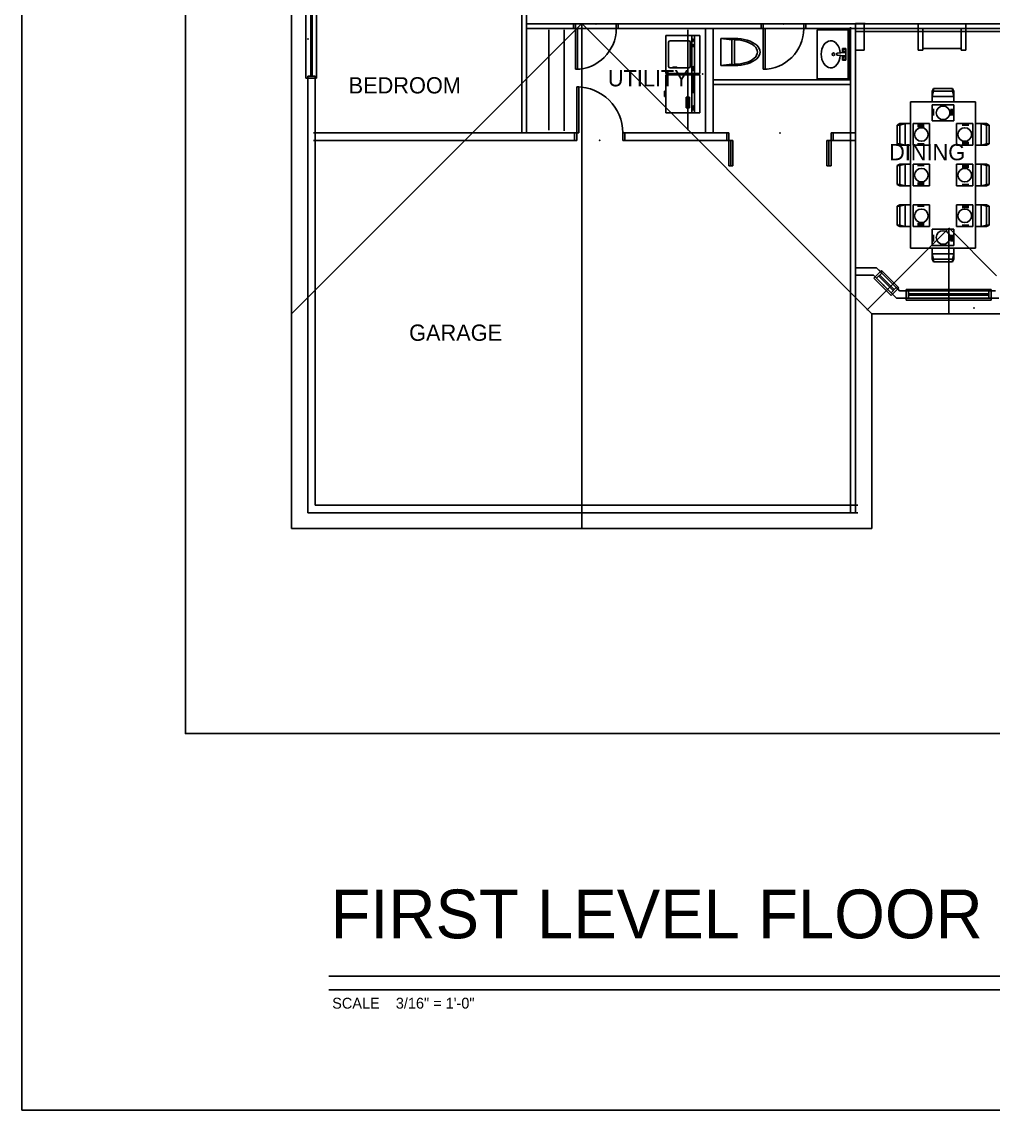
# Model space of a CAD drawing. Extents: x -92740 to -63661, y -15771 to -4391.
# Drawn here: x -84835 to -84118, y -7279 to -6476 of the extents above; entities that cross this region are included whole.
import ezdxf
from ezdxf.enums import TextEntityAlignment as Align

# ---------------------------------------------------------------- set-up
doc = ezdxf.new("R2010")
doc.units = 0
doc.header["$MEASUREMENT"] = 0
doc.linetypes.add('Dashed', pattern=[1, 0.3, -0.4, 0.3])
for name, color, linetype in [('1NOTES', 2, 'Continuous'), ('B1NOTES', 2, 'Continuous'), ('EXDOORS', 3, 'Continuous'), ('EXFPBM', 3, 'Continuous'), ('EXPF', 5, 'Continuous'), ('EXWALLS', 1, 'Continuous'), ('EXWINDOW', 5, 'Continuous'), ('NEWALLS1', 1, 'Continuous'), ('ROOF', 1, 'Continuous'), ('ROOMNAME', 1, 'Continuous')]:
    doc.layers.add(name, color=color, linetype=linetype)
doc.styles.add('DCADTXTSTYLE1', font='AVG_TP')

msp = doc.modelspace()

# ---------------------------------------------------------------- linework, layer by layer
at = {"layer": '1NOTES', "color": 1, "linetype": 'Continuous', "ltscale": 12}
for p, q in [((-84608.2, -7180.01), (-83642.89, -7180.01)), ((-84608.2, -7189.93), (-83642.89, -7189.93))]:
    msp.add_line(p, q, dxfattribs=at)
at = {"layer": 'EXDOORS', "color": 8, "linetype": 'Continuous', "ltscale": 12}
for p, q in [((-84427.57, -6477.05), (-84426.07, -6477.05)), ((-84427.57, -6480.55), (-84426.07, -6480.55)), ((-84426.07, -6480.55), (-84426.07, -6477.05)), ((-84426.07, -6480.55), (-84426.07, -6510.56)), ((-84424.57, -6480.55), (-84426.07, -6480.55)), ((-84424.57, -6510.56), (-84424.57, -6480.55)), ((-84394.57, -6477.05), (-84396.07, -6477.05)), ((-84396.07, -6480.55), (-84396.07, -6477.05)), ((-84394.57, -6480.55), (-84396.07, -6480.55)), ((-84289.13, -6477.05), (-84289.13, -6480.55)), ((-84289.13, -6477.05), (-84287.63, -6477.05)), ((-84289.13, -6480.55), (-84287.63, -6480.55)), ((-84287.63, -6480.55), (-84287.63, -6477.05)), ((-84287.63, -6480.55), (-84287.63, -6510.56)), ((-84286.13, -6480.55), (-84287.63, -6480.55)), ((-84286.13, -6510.56), (-84286.13, -6480.55)), ((-84256.13, -6477.05), (-84257.63, -6477.05)), ((-84257.63, -6480.55), (-84257.63, -6477.05)), ((-84256.13, -6480.55), (-84257.63, -6480.55)), ((-84256.13, -6477.05), (-84256.13, -6480.55)), ((-84426.07, -6510.56), (-84424.57, -6510.56)), ((-84287.63, -6510.56), (-84286.13, -6510.56)), ((-84425.27, -6557.53), (-84425.27, -6523.51)), ((-84425.27, -6523.51), (-84423.77, -6523.51)), ((-84423.77, -6523.51), (-84423.77, -6557.53)), ((-84426.77, -6557.53), (-84426.77, -6563.03)), ((-84426.77, -6557.53), (-84425.27, -6557.53)), ((-84426.77, -6563.03), (-84425.27, -6563.03)), ((-84425.27, -6557.53), (-84425.27, -6563.03)), ((-84423.77, -6557.53), (-84425.27, -6557.53)), ((-84389.75, -6557.53), (-84391.25, -6557.53)), ((-84391.25, -6557.53), (-84391.25, -6563.03)), ((-84389.75, -6563.03), (-84391.25, -6563.03)), ((-84389.75, -6557.53), (-84389.75, -6563.03)), ((-84314.5, -6557.53), (-84313, -6557.53)), ((-84314.5, -6563.03), (-84313, -6563.03)), ((-84313, -6563.03), (-84313, -6557.53)), ((-84313, -6581.9), (-84313, -6563.03)), ((-84313, -6563.03), (-84311.5, -6563.03)), ((-84311.5, -6581.9), (-84311.5, -6563.03)), ((-84311.5, -6563.03), (-84310, -6563.03)), ((-84311.5, -6563.03), (-84311.5, -6581.9)), ((-84310, -6563.03), (-84310, -6581.9)), ((-84240.5, -6581.9), (-84240.5, -6563.03)), ((-84240.5, -6563.03), (-84239, -6563.03)), ((-84239, -6581.9), (-84239, -6563.03)), ((-84239, -6563.03), (-84237.5, -6563.03)), ((-84239, -6563.03), (-84239, -6581.9)), ((-84236, -6557.53), (-84237.5, -6557.53)), ((-84237.5, -6563.03), (-84237.5, -6557.53)), ((-84236, -6563.03), (-84237.5, -6563.03)), ((-84237.5, -6563.03), (-84237.5, -6581.9)), ((-84311.5, -6581.9), (-84313, -6581.9)), ((-84310, -6581.9), (-84311.5, -6581.9)), ((-84239, -6581.9), (-84240.5, -6581.9)), ((-84237.5, -6581.9), (-84239, -6581.9))]:
    msp.add_line(p, q, dxfattribs=at)
for centre, radius, start, end in [((-84426.07, -6480.55), 30, 270, 360), ((-84287.63, -6480.55), 30, 270, 360), ((-84425.27, -6557.53), 34.02, 0, 90)]:
    msp.add_arc(centre, radius, start, end, dxfattribs=at)
for p in [(-84411.07, -6477.05), (-84272.63, -6477.05), (-84408.26, -6563.03), (-84275.25, -6557.53)]:
    msp.add_point(p, dxfattribs=at)
at = {"layer": 'EXFPBM', "color": 3, "linetype": 'Continuous', "ltscale": 12}
for p, q in [((-84465.83, -6388.11), (-84465.83, -6557.85)), ((-84462.33, -6388.11), (-84462.33, -6557.85)), ((-84461.94, -6477.05), (-83785.36, -6477.05)), ((-84461.94, -6480.55), (-83785.36, -6480.55)), ((-84427.57, -6477.05), (-84426.07, -6477.05)), ((-84427.57, -6480.55), (-84426.07, -6480.55)), ((-84426.07, -6480.55), (-84426.07, -6477.05)), ((-84426.07, -6480.55), (-84426.07, -6510.56)), ((-84424.57, -6480.55), (-84426.07, -6480.55)), ((-84424.57, -6510.56), (-84424.57, -6480.55)), ((-84394.57, -6477.05), (-84396.07, -6477.05)), ((-84396.07, -6480.55), (-84396.07, -6477.05)), ((-84394.57, -6480.55), (-84396.07, -6480.55)), ((-84330.11, -6480.1), (-84330.11, -6555.94)), ((-84324.61, -6480.1), (-84324.61, -6555.94)), ((-84289.13, -6477.05), (-84287.63, -6477.05)), ((-84289.13, -6480.55), (-84287.63, -6480.55)), ((-84287.63, -6480.55), (-84287.63, -6477.05)), ((-84287.63, -6480.55), (-84287.63, -6510.56)), ((-84286.13, -6480.55), (-84287.63, -6480.55)), ((-84286.13, -6510.56), (-84286.13, -6480.55)), ((-84256.13, -6477.05), (-84257.63, -6477.05)), ((-84257.63, -6480.55), (-84257.63, -6477.05)), ((-84256.13, -6480.55), (-84257.63, -6480.55)), ((-84223.04, -6479.39), (-84223.04, -6837.95)), ((-84219.64, -6482.68), (-83783.24, -6482.68)), ((-84219.54, -6479.39), (-84219.54, -6837.95)), ((-84426.07, -6510.56), (-84424.57, -6510.56)), ((-84287.63, -6510.56), (-84286.13, -6510.56)), ((-84623.74, -6517.15), (-84623.74, -6837.88)), ((-84618.24, -6517.15), (-84623.74, -6517.15)), ((-84618.24, -6517.15), (-84618.24, -6832.38)), ((-84425.27, -6557.53), (-84425.27, -6523.51)), ((-84425.27, -6523.51), (-84423.77, -6523.51)), ((-84423.77, -6523.51), (-84423.77, -6557.53)), ((-84322.67, -6518.37), (-84223.09, -6518.37)), ((-84322.67, -6521.87), (-84223.09, -6521.87)), ((-84619.63, -6557.53), (-84426.77, -6557.53)), ((-84619.63, -6563.03), (-84426.77, -6563.03)), ((-84426.77, -6557.53), (-84426.77, -6563.03)), ((-84426.77, -6557.53), (-84425.27, -6557.53)), ((-84426.77, -6563.03), (-84425.27, -6563.03)), ((-84425.27, -6557.53), (-84425.27, -6563.03)), ((-84423.77, -6557.53), (-84425.27, -6557.53)), ((-84389.75, -6557.53), (-84391.25, -6557.53)), ((-84391.25, -6557.53), (-84391.25, -6563.03)), ((-84389.75, -6563.03), (-84391.25, -6563.03)), ((-84389.75, -6557.53), (-84314.5, -6557.53)), ((-84389.75, -6557.53), (-84389.75, -6563.03)), ((-84389.75, -6563.03), (-84314.5, -6563.03)), ((-84314.5, -6557.53), (-84314.5, -6563.03)), ((-84236, -6557.53), (-84218.84, -6557.53)), ((-84236, -6557.53), (-84236, -6563.03)), ((-84236, -6563.03), (-84218.84, -6563.03)), ((-84219.97, -6657.03), (-84203.87, -6657.03)), ((-84203.87, -6657.03), (-84186.86, -6674.04)), ((-84219.97, -6662.53), (-84206.15, -6662.53)), ((-84206.15, -6662.53), (-84189.14, -6679.54)), ((-84186.86, -6674.04), (-84115.94, -6674.04)), ((-84189.14, -6679.54), (-84113.66, -6679.54)), ((-84618.24, -6832.38), (-84217.6, -6832.38)), ((-84623.74, -6837.88), (-84217.6, -6837.88))]:
    msp.add_line(p, q, dxfattribs=at)
at = {"layer": 'EXFPBM', "color": 1, "linetype": 'Continuous', "ltscale": 9.91438}
msp.add_lwpolyline([(-84714.17, -5960.98), (-84714.17, -7000.88), (-83563.33, -7000.88), (-83563.33, -5960.98)], close=True, dxfattribs=at)
at = {"layer": 'EXFPBM', "color": 3, "linetype": 'Continuous', "ltscale": 12}
for centre, radius, start, end in [((-84426.07, -6480.55), 30, 270, 360), ((-84287.63, -6480.55), 30, 270, 360), ((-84425.27, -6557.53), 34.02, 0, 90)]:
    msp.add_arc(centre, radius, start, end, dxfattribs=at)
for p in [(-84411.07, -6477.05), (-84272.63, -6477.05), (-84408.26, -6563.03)]:
    msp.add_point(p, dxfattribs=at)
at = {"layer": 'EXPF', "color": 5, "linetype": 'Continuous', "ltscale": 12}
for p, q in [((-84223.74, -6481.51), (-84247.74, -6481.51)), ((-84247.74, -6481.51), (-84247.74, -6517.51)), ((-84224.74, -6517.51), (-84224.74, -6481.51)), ((-84224.74, -6481.51), (-84223.74, -6481.51)), ((-84223.74, -6517.51), (-84223.74, -6481.51)), ((-84223.74, -6481.51), (-84223.74, -6517.51)), ((-84334.37, -6485.61), (-84359.37, -6485.61)), ((-84359.37, -6485.61), (-84359.37, -6513.61)), ((-84357.37, -6490.61), (-84357.37, -6508.61)), ((-84342.37, -6489.61), (-84356.37, -6489.61)), ((-84341.37, -6508.61), (-84341.37, -6490.61)), ((-84340.37, -6513.61), (-84340.37, -6485.61)), ((-84339.62, -6488.61), (-84339.87, -6488.61)), ((-84339.87, -6489.61), (-84339.62, -6489.61)), ((-84338.37, -6485.61), (-84338.37, -6513.61)), ((-84334.37, -6513.61), (-84334.37, -6485.61)), ((-84339.62, -6492.61), (-84339.87, -6492.61)), ((-84339.87, -6493.61), (-84339.62, -6493.61)), ((-84226.99, -6498.26), (-84233.24, -6498.76)), ((-84233.24, -6498.76), (-84233.24, -6500.26)), ((-84226.49, -6495.26), (-84228.99, -6495.26)), ((-84228.99, -6495.26), (-84228.99, -6498.26)), ((-84226.99, -6498.26), (-84226.49, -6497.76)), ((-84226.49, -6503.76), (-84226.49, -6495.26)), ((-84226.99, -6500.76), (-84233.24, -6500.26)), ((-84228.99, -6500.76), (-84228.99, -6503.76)), ((-84228.99, -6503.76), (-84226.49, -6503.76)), ((-84226.99, -6500.76), (-84226.49, -6501.26)), ((-84359.37, -6513.61), (-84334.37, -6513.61)), ((-84334.37, -6514.61), (-84359.37, -6514.61)), ((-84359.37, -6514.61), (-84359.37, -6542.61)), ((-84356.37, -6509.61), (-84342.37, -6509.61)), ((-84354.87, -6509.61), (-84354.37, -6509.11)), ((-84354.37, -6509.11), (-84351.37, -6509.11)), ((-84351.37, -6509.11), (-84350.87, -6509.61)), ((-84340.37, -6542.61), (-84340.37, -6514.61)), ((-84339.62, -6509.11), (-84339.87, -6509.11)), ((-84339.87, -6511.11), (-84339.62, -6511.11)), ((-84338.37, -6514.61), (-84338.37, -6542.61)), ((-84334.37, -6542.61), (-84334.37, -6514.61)), ((-84338.87, -6515.61), (-84339.87, -6515.61)), ((-84339.87, -6515.61), (-84339.87, -6527.61)), ((-84339.62, -6516.61), (-84339.62, -6517.61)), ((-84339.62, -6518.11), (-84339.62, -6519.11)), ((-84339.62, -6519.61), (-84339.62, -6520.61)), ((-84339.62, -6522.61), (-84339.62, -6523.61)), ((-84339.12, -6516.61), (-84339.49, -6516.61)), ((-84339.49, -6516.61), (-84339.49, -6517.61)), ((-84339.49, -6517.61), (-84339.12, -6517.61)), ((-84339.12, -6518.11), (-84339.49, -6518.11)), ((-84339.49, -6518.11), (-84339.49, -6519.11)), ((-84339.49, -6519.11), (-84339.12, -6519.11)), ((-84339.12, -6519.61), (-84339.49, -6519.61)), ((-84339.49, -6519.61), (-84339.49, -6520.61)), ((-84339.49, -6520.61), (-84339.12, -6520.61)), ((-84339.12, -6522.61), (-84339.49, -6522.61)), ((-84339.49, -6522.61), (-84339.49, -6523.61)), ((-84339.12, -6517.61), (-84339.12, -6516.61)), ((-84339.12, -6519.11), (-84339.12, -6518.11)), ((-84339.12, -6520.61), (-84339.12, -6519.61)), ((-84339.12, -6523.61), (-84339.12, -6522.61)), ((-84338.87, -6527.61), (-84338.87, -6515.61)), ((-84247.74, -6517.51), (-84223.74, -6517.51)), ((-84223.74, -6517.51), (-84224.74, -6517.51)), ((-84360.37, -6526.61), (-84359.37, -6526.61)), ((-84360.37, -6530.61), (-84360.37, -6526.61)), ((-84359.37, -6530.61), (-84360.37, -6530.61)), ((-84359.37, -6526.61), (-84359.37, -6530.61)), ((-84341.87, -6531.11), (-84344.37, -6531.11)), ((-84344.37, -6531.11), (-84344.37, -6539.11)), ((-84341.87, -6539.11), (-84341.87, -6531.11)), ((-84339.87, -6527.61), (-84338.87, -6527.61)), ((-84339.62, -6524.11), (-84339.62, -6525.11)), ((-84339.62, -6525.61), (-84339.62, -6526.61)), ((-84339.49, -6523.61), (-84339.12, -6523.61)), ((-84339.12, -6524.11), (-84339.49, -6524.11)), ((-84339.49, -6524.11), (-84339.49, -6525.11)), ((-84339.49, -6525.11), (-84339.12, -6525.11)), ((-84339.12, -6525.61), (-84339.49, -6525.61)), ((-84339.49, -6525.61), (-84339.49, -6526.61)), ((-84339.49, -6526.61), (-84339.12, -6526.61)), ((-84339.12, -6525.11), (-84339.12, -6524.11)), ((-84339.12, -6526.61), (-84339.12, -6525.61)), ((-84344.37, -6539.11), (-84341.87, -6539.11)), ((-84339.62, -6538.11), (-84339.87, -6538.11)), ((-84359.37, -6542.61), (-84334.37, -6542.61)), ((-84339.87, -6540.11), (-84339.62, -6540.11))]:
    msp.add_line(p, q, dxfattribs=at)
at = {"layer": 'EXPF', "color": 5, "linetype": 'Continuous', "ltscale": 0.03125}
for p, q in [((-84318.84, -6507.86), (-84318.84, -6487.86)), ((-84318.84, -6487.86), (-84308.84, -6487.86)), ((-84318.84, -6487.86), (-84310.84, -6488.86)), ((-84311.84, -6487.86), (-84318.84, -6487.86)), ((-84308.84, -6487.86), (-84310.84, -6488.86)), ((-84310.84, -6488.86), (-84310.84, -6506.86)), ((-84308.84, -6507.86), (-84308.84, -6487.86)), ((-84310.84, -6506.86), (-84318.84, -6507.86)), ((-84310.84, -6506.86), (-84308.84, -6507.86)), ((-84308.84, -6507.86), (-84318.84, -6507.86))]:
    msp.add_line(p, q, dxfattribs=at)
at = {"layer": 'EXPF', "color": 5, "linetype": 'Continuous', "ltscale": 4}
msp.add_circle((-84235.74, -6499.51), 1, dxfattribs=at)
at = {"layer": 'EXPF', "color": 5, "linetype": 'Continuous', "ltscale": 12}
for centre in [(-84227.74, -6496.76), (-84227.74, -6502.26)]:
    msp.add_circle(centre, 1, dxfattribs=at)
for centre, start, end in [((-84356.37, -6490.61), 90, 180), ((-84342.37, -6490.61), 0, 90), ((-84356.37, -6508.61), 180, 270), ((-84342.37, -6508.61), 270, 360)]:
    msp.add_arc(centre, 1, start, end, dxfattribs=at)
for centre, major_axis in [((-84339.87, -6489.11), (0, -0.5)), ((-84339.87, -6493.11), (0, -0.5)), ((-84339.87, -6510.11), (0, -1)), ((-84339.87, -6539.11), (0, -1))]:
    msp.add_ellipse(centre, major_axis=major_axis, ratio=0.5, dxfattribs=at)
for centre, major_axis, ratio, start_param, end_param in [((-84339.37, -6489.11), (0, -0.75), 0.666667, 5.439031, 10.268933), ((-84339.62, -6489.11), (0, -0.5), 0.5, 0, 3.141593), ((-84339.37, -6493.11), (0, -0.75), 0.666667, 5.439031, 10.268933), ((-84339.62, -6493.11), (0, -0.5), 0.5, 0, 3.141593), ((-84339.37, -6510.11), (0, -1.5), 0.5, 5.497787, 10.210176), ((-84339.62, -6510.11), (0, -1), 0.5, 0, 3.141593), ((-84339.37, -6539.11), (0, -1.5), 0.5, 5.497787, 10.210176), ((-84339.62, -6539.11), (0, -1), 0.5, 0, 3.141593)]:
    msp.add_ellipse(centre, major_axis=major_axis, ratio=ratio, start_param=start_param, end_param=end_param, dxfattribs=at)
at = {"layer": 'EXPF', "color": 5, "linetype": 'Continuous', "ltscale": 0.03125}
for major_axis, ratio in [((-19, 0), 0.526316), ((-17, 0), 0.529412)]:
    msp.add_ellipse((-84308.84, -6497.86), major_axis=major_axis, ratio=ratio, start_param=1.570796, end_param=4.712389, dxfattribs=at)
at = {"layer": 'EXPF', "color": 5, "linetype": 'Continuous', "ltscale": 4}
msp.add_ellipse((-84237.74, -6499.51), major_axis=(0, -10), ratio=0.7, start_param=1.670465, end_param=7.754313, dxfattribs=at)
at = {"layer": 'EXPF', "color": 5, "linetype": 'Continuous', "ltscale": 2}
for p in [(-84223.74, -6499.51), (-84332.37, -6514.11)]:
    msp.add_point(p, dxfattribs=at)
at = {"layer": 'EXPF', "color": 5, "linetype": 'Continuous', "ltscale": 12}
msp.add_point((-84223.74, -6499.51), dxfattribs=at)
at = {"layer": 'EXWALLS', "color": 8, "linetype": 'Continuous', "ltscale": 12}
for p, q in [((-84465.83, -6388.11), (-84465.83, -6557.53)), ((-84462.33, -6388.11), (-84462.33, -6477.05)), ((-84462.33, -6477.05), (-84427.57, -6477.05)), ((-84462.33, -6480.55), (-84462.33, -6557.53)), ((-84462.33, -6480.55), (-84427.57, -6480.55)), ((-84445.77, -6481.41), (-84445.77, -6555.6)), ((-84434.43, -6481.41), (-84434.43, -6556.07)), ((-84427.57, -6477.05), (-84427.57, -6480.55)), ((-84394.57, -6477.05), (-84289.13, -6477.05)), ((-84394.57, -6477.05), (-84394.57, -6480.55)), ((-84394.57, -6480.55), (-84330.11, -6480.55)), ((-84343.23, -6481.41), (-84343.23, -6555.6)), ((-84330.11, -6480.55), (-84330.11, -6557.53)), ((-84324.61, -6480.55), (-84289.13, -6480.55)), ((-84324.61, -6480.55), (-84324.61, -6518.37)), ((-84289.13, -6477.05), (-84289.13, -6480.55)), ((-84256.13, -6477.05), (-84219.43, -6477.05)), ((-84256.13, -6477.05), (-84256.13, -6480.55)), ((-84256.13, -6480.55), (-84223.04, -6480.55)), ((-84223.04, -6480.55), (-84223.04, -6518.37)), ((-84219.54, -6482.68), (-84219.54, -6657.03)), ((-84173.17, -6482.68), (-84173.17, -6496.56)), ((-84169.67, -6480.5), (-84169.67, -6496.56)), ((-84173.17, -6496.56), (-84169.67, -6496.56)), ((-84623.74, -6515.65), (-84623.74, -6837.88)), ((-84618.24, -6515.65), (-84618.24, -6557.53)), ((-84324.61, -6518.37), (-84223.04, -6518.37)), ((-84324.61, -6521.87), (-84324.61, -6557.53)), ((-84324.61, -6521.87), (-84223.04, -6521.87)), ((-84223.04, -6521.87), (-84223.04, -6557.53)), ((-84618.24, -6557.53), (-84465.83, -6557.53)), ((-84618.24, -6563.03), (-84618.24, -6832.38)), ((-84618.24, -6563.03), (-84426.77, -6563.03)), ((-84462.33, -6557.53), (-84426.77, -6557.53)), ((-84389.75, -6557.53), (-84330.11, -6557.53)), ((-84389.75, -6563.03), (-84312.25, -6563.03)), ((-84324.61, -6557.53), (-84313.75, -6557.53)), ((-84238.25, -6563.03), (-84223.04, -6563.03)), ((-84237.5, -6557.53), (-84223.04, -6557.53)), ((-84223.04, -6563.03), (-84223.04, -6832.38)), ((-84219.54, -6657.03), (-84203.87, -6657.03)), ((-84201.01, -6659.9), (-84204.9, -6663.79)), ((-84203.87, -6657.03), (-84201.01, -6659.9)), ((-84219.54, -6662.53), (-84219.54, -6837.88)), ((-84219.54, -6662.53), (-84206.15, -6662.53)), ((-84206.15, -6662.53), (-84204.9, -6663.79)), ((-84188.26, -6672.65), (-84192.14, -6676.54)), ((-84188.26, -6672.65), (-84186.86, -6674.04)), ((-84186.86, -6674.04), (-84181.9, -6674.04)), ((-84181.9, -6674.04), (-84181.9, -6679.54)), ((-84119.37, -6674.04), (-84115.94, -6674.04)), ((-84119.37, -6674.04), (-84119.37, -6679.54)), ((-84192.14, -6676.54), (-84189.14, -6679.54)), ((-84189.14, -6679.54), (-84181.9, -6679.54)), ((-84119.37, -6679.54), (-84113.66, -6679.54)), ((-84618.24, -6832.38), (-84223.04, -6832.38)), ((-84623.74, -6837.88), (-84219.54, -6837.88))]:
    msp.add_line(p, q, dxfattribs=at)
at = {"layer": 'EXWALLS', "color": 10, "linetype": 'Dashed', "ltscale": 4}
for p, q in [((-84219.54, -6482.68), (-84173.25, -6482.68)), ((-84218.36, -6477.05), (-84169.67, -6477.05))]:
    msp.add_line(p, q, dxfattribs=at)
at = {"layer": 'EXWINDOW', "color": 8, "linetype": 'Continuous', "ltscale": 12}
for p, q in [((-84625.24, -6517.15), (-84625.24, -6459.4)), ((-84621.49, -6515.65), (-84621.49, -6460.9)), ((-84620.49, -6515.65), (-84620.49, -6460.9)), ((-84617.24, -6517.15), (-84617.24, -6459.4)), ((-84623.74, -6517.15), (-84625.24, -6517.15)), ((-84623.74, -6515.65), (-84618.24, -6515.65)), ((-84623.74, -6515.65), (-84623.74, -6517.15)), ((-84618.24, -6515.65), (-84618.24, -6517.15)), ((-84618.24, -6517.15), (-84617.24, -6517.15)), ((-84201.01, -6659.9), (-84200.3, -6659.19)), ((-84199.95, -6660.96), (-84201.01, -6659.9)), ((-84187.55, -6671.94), (-84200.3, -6659.19)), ((-84204.9, -6663.79), (-84205.96, -6664.85)), ((-84193.21, -6677.6), (-84205.96, -6664.85)), ((-84203.84, -6664.85), (-84204.9, -6663.79)), ((-84203.84, -6664.85), (-84199.95, -6660.96)), ((-84191.61, -6673.89), (-84202.25, -6663.26)), ((-84190.91, -6673.18), (-84201.54, -6662.55)), ((-84193.21, -6675.48), (-84189.32, -6671.59)), ((-84193.21, -6675.48), (-84192.14, -6676.54)), ((-84189.32, -6671.59), (-84188.26, -6672.65)), ((-84188.26, -6672.65), (-84187.55, -6671.94)), ((-84119.37, -6673.04), (-84181.9, -6673.04)), ((-84181.9, -6674.04), (-84181.9, -6673.04)), ((-84180.4, -6674.04), (-84181.9, -6674.04)), ((-84180.4, -6679.54), (-84180.4, -6674.04)), ((-84120.87, -6679.54), (-84120.87, -6674.04)), ((-84120.87, -6674.04), (-84119.37, -6674.04)), ((-84119.37, -6674.04), (-84119.37, -6673.04)), ((-84192.14, -6676.54), (-84193.21, -6677.6)), ((-84180.4, -6679.54), (-84181.9, -6679.54)), ((-84181.9, -6679.54), (-84181.9, -6681.04)), ((-84119.37, -6681.04), (-84181.9, -6681.04)), ((-84120.87, -6676.29), (-84180.4, -6676.29)), ((-84120.87, -6677.29), (-84180.4, -6677.29)), ((-84120.87, -6679.54), (-84119.37, -6679.54)), ((-84119.37, -6679.54), (-84119.37, -6681.04))]:
    msp.add_line(p, q, dxfattribs=at)
for p in [(-84623.74, -6488.27), (-84198.52, -6670.16), (-84150.64, -6679.54)]:
    msp.add_point(p, dxfattribs=at)
at = {"layer": 'NEWALLS1', "color": 1, "linetype": 'Continuous', "ltscale": 12}
for p, q in [((-84219.54, -6482.68), (-84219.54, -6476.72)), ((-84219.54, -6476.72), (-84212.34, -6476.72)), ((-84213.11, -6476.72), (-84213.11, -6496.56)), ((-84173.25, -6482.68), (-84173.25, -6476.96)), ((-84173.25, -6477.05), (-84137.88, -6477.05)), ((-84169.64, -6480.55), (-84141.38, -6480.55)), ((-84141.38, -6480.55), (-84141.38, -6496.42)), ((-84137.88, -6477.05), (-84137.88, -6496.42)), ((-84213.11, -6496.56), (-84219.43, -6496.56)), ((-84141.29, -6496.56), (-84137.98, -6496.56))]:
    msp.add_line(p, q, dxfattribs=at)
at = {"layer": 'NEWALLS1', "color": 3, "linetype": 'Continuous', "ltscale": 12}
msp.add_line((-84141.46, -6495.31), (-84169.81, -6495.31), dxfattribs=at)
at = {"layer": 'NEWALLS1', "color": 9, "linetype": 'Continuous', "ltscale": 12}
for p, q in [((-84161.75, -6524.7), (-84162.75, -6526.7)), ((-84162.75, -6530.7), (-84162.75, -6526.7)), ((-84162.75, -6530.7), (-84161.75, -6526.7)), ((-84146.75, -6530.7), (-84162.75, -6530.7)), ((-84162.75, -6530.7), (-84162.75, -6534.7)), ((-84147.75, -6524.7), (-84161.75, -6524.7)), ((-84161.75, -6524.7), (-84161.75, -6526.7)), ((-84161.75, -6526.7), (-84147.75, -6526.7)), ((-84147.75, -6526.7), (-84147.75, -6524.7)), ((-84147.75, -6524.7), (-84146.75, -6526.7)), ((-84147.75, -6526.7), (-84146.75, -6530.7)), ((-84146.75, -6526.7), (-84146.75, -6530.7)), ((-84146.75, -6534.7), (-84146.75, -6530.7)), ((-84162.75, -6548.7), (-84162.75, -6536.7)), ((-84162.75, -6536.7), (-84146.75, -6536.7)), ((-84146.75, -6536.7), (-84146.75, -6548.7)), ((-84161.75, -6539.7), (-84161.75, -6544.7)), ((-84148.75, -6539.7), (-84148.75, -6544.7)), ((-84147.75, -6539.7), (-84147.75, -6544.7)), ((-84188.75, -6551.7), (-84186.75, -6550.7)), ((-84186.75, -6551.7), (-84188.75, -6551.7)), ((-84188.75, -6551.7), (-84188.75, -6565.7)), ((-84186.75, -6550.7), (-84182.75, -6550.7)), ((-84186.75, -6551.7), (-84182.75, -6550.7)), ((-84186.75, -6565.7), (-84186.75, -6551.7)), ((-84178.75, -6550.7), (-84182.75, -6550.7)), ((-84182.75, -6550.7), (-84182.75, -6566.7)), ((-84176.75, -6550.7), (-84164.75, -6550.7)), ((-84176.75, -6566.7), (-84176.75, -6550.7)), ((-84173.75, -6551.7), (-84168.75, -6551.7)), ((-84173.75, -6552.7), (-84168.75, -6552.7)), ((-84164.75, -6550.7), (-84164.75, -6566.7)), ((-84146.75, -6548.7), (-84162.75, -6548.7)), ((-84144.75, -6566.7), (-84144.75, -6550.7)), ((-84144.75, -6550.7), (-84132.75, -6550.7)), ((-84135.75, -6551.7), (-84140.75, -6551.7)), ((-84132.75, -6550.7), (-84132.75, -6566.7)), ((-84126.75, -6550.7), (-84130.75, -6550.7)), ((-84126.75, -6566.7), (-84126.75, -6550.7)), ((-84126.75, -6550.7), (-84122.75, -6550.7)), ((-84126.75, -6550.7), (-84122.75, -6551.7)), ((-84120.75, -6551.7), (-84122.75, -6550.7)), ((-84120.75, -6551.7), (-84122.75, -6551.7)), ((-84122.75, -6551.7), (-84122.75, -6565.7)), ((-84120.75, -6565.7), (-84120.75, -6551.7)), ((-84188.75, -6565.7), (-84186.75, -6565.7)), ((-84188.75, -6565.7), (-84186.75, -6566.7)), ((-84182.75, -6566.7), (-84186.75, -6565.7)), ((-84182.75, -6566.7), (-84186.75, -6566.7)), ((-84182.75, -6566.7), (-84178.75, -6566.7)), ((-84164.75, -6566.7), (-84176.75, -6566.7)), ((-84173.75, -6565.7), (-84168.75, -6565.7)), ((-84132.75, -6566.7), (-84144.75, -6566.7)), ((-84135.75, -6564.7), (-84140.75, -6564.7)), ((-84135.75, -6565.7), (-84140.75, -6565.7)), ((-84130.75, -6566.7), (-84126.75, -6566.7)), ((-84122.75, -6565.7), (-84126.75, -6566.7)), ((-84122.75, -6566.7), (-84126.75, -6566.7)), ((-84122.75, -6565.7), (-84120.75, -6565.7)), ((-84120.75, -6565.7), (-84122.75, -6566.7)), ((-84188.75, -6581.7), (-84186.75, -6580.7)), ((-84186.75, -6581.7), (-84188.75, -6581.7)), ((-84188.75, -6581.7), (-84188.75, -6595.7)), ((-84186.75, -6580.7), (-84182.75, -6580.7)), ((-84186.75, -6581.7), (-84182.75, -6580.7)), ((-84186.75, -6595.7), (-84186.75, -6581.7)), ((-84178.75, -6580.7), (-84182.75, -6580.7)), ((-84182.75, -6580.7), (-84182.75, -6596.7)), ((-84164.75, -6580.7), (-84176.75, -6580.7)), ((-84176.75, -6580.7), (-84176.75, -6596.7)), ((-84173.75, -6581.7), (-84168.75, -6581.7)), ((-84164.75, -6596.7), (-84164.75, -6580.7)), ((-84132.75, -6580.7), (-84144.75, -6580.7)), ((-84144.75, -6580.7), (-84144.75, -6596.7)), ((-84135.75, -6581.7), (-84140.75, -6581.7)), ((-84135.75, -6582.7), (-84140.75, -6582.7)), ((-84132.75, -6596.7), (-84132.75, -6580.7)), ((-84126.75, -6580.7), (-84130.75, -6580.7)), ((-84126.75, -6596.7), (-84126.75, -6580.7)), ((-84126.75, -6580.7), (-84122.75, -6580.7)), ((-84126.75, -6580.7), (-84122.75, -6581.7)), ((-84120.75, -6581.7), (-84122.75, -6580.7)), ((-84120.75, -6581.7), (-84122.75, -6581.7)), ((-84122.75, -6581.7), (-84122.75, -6595.7)), ((-84120.75, -6595.7), (-84120.75, -6581.7)), ((-84188.75, -6595.7), (-84186.75, -6595.7)), ((-84188.75, -6595.7), (-84186.75, -6596.7)), ((-84182.75, -6596.7), (-84186.75, -6595.7)), ((-84173.75, -6594.7), (-84168.75, -6594.7)), ((-84173.75, -6595.7), (-84168.75, -6595.7)), ((-84135.75, -6595.7), (-84140.75, -6595.7)), ((-84122.75, -6595.7), (-84126.75, -6596.7)), ((-84122.75, -6595.7), (-84120.75, -6595.7)), ((-84120.75, -6595.7), (-84122.75, -6596.7)), ((-84182.75, -6596.7), (-84186.75, -6596.7)), ((-84182.75, -6596.7), (-84178.75, -6596.7)), ((-84176.75, -6596.7), (-84164.75, -6596.7)), ((-84144.75, -6596.7), (-84132.75, -6596.7)), ((-84130.75, -6596.7), (-84126.75, -6596.7)), ((-84122.75, -6596.7), (-84126.75, -6596.7)), ((-84188.75, -6611.7), (-84186.75, -6610.7)), ((-84186.75, -6611.7), (-84188.75, -6611.7)), ((-84188.75, -6611.7), (-84188.75, -6625.7)), ((-84186.75, -6610.7), (-84182.75, -6610.7)), ((-84186.75, -6611.7), (-84182.75, -6610.7)), ((-84186.75, -6625.7), (-84186.75, -6611.7)), ((-84178.75, -6610.7), (-84182.75, -6610.7)), ((-84182.75, -6610.7), (-84182.75, -6626.7)), ((-84164.75, -6610.7), (-84176.75, -6610.7)), ((-84176.75, -6610.7), (-84176.75, -6626.7)), ((-84173.75, -6611.7), (-84168.75, -6611.7)), ((-84164.75, -6626.7), (-84164.75, -6610.7)), ((-84132.75, -6610.7), (-84144.75, -6610.7)), ((-84144.75, -6610.7), (-84144.75, -6626.7)), ((-84135.75, -6611.7), (-84140.75, -6611.7)), ((-84132.75, -6626.7), (-84132.75, -6610.7)), ((-84126.75, -6610.7), (-84130.75, -6610.7)), ((-84126.75, -6626.7), (-84126.75, -6610.7)), ((-84126.75, -6610.7), (-84122.75, -6610.7)), ((-84126.75, -6610.7), (-84122.75, -6611.7)), ((-84120.75, -6611.7), (-84122.75, -6610.7)), ((-84120.75, -6611.7), (-84122.75, -6611.7)), ((-84122.75, -6611.7), (-84122.75, -6625.7)), ((-84120.75, -6625.7), (-84120.75, -6611.7)), ((-84135.75, -6612.7), (-84140.75, -6612.7)), ((-84188.75, -6625.7), (-84186.75, -6625.7)), ((-84188.75, -6625.7), (-84186.75, -6626.7)), ((-84182.75, -6626.7), (-84186.75, -6625.7)), ((-84182.75, -6626.7), (-84186.75, -6626.7)), ((-84182.75, -6626.7), (-84178.75, -6626.7)), ((-84176.75, -6626.7), (-84164.75, -6626.7)), ((-84173.75, -6624.7), (-84168.75, -6624.7)), ((-84173.75, -6625.7), (-84168.75, -6625.7)), ((-84144.75, -6626.7), (-84132.75, -6626.7)), ((-84135.75, -6625.7), (-84140.75, -6625.7)), ((-84130.75, -6626.7), (-84126.75, -6626.7)), ((-84122.75, -6625.7), (-84126.75, -6626.7)), ((-84122.75, -6626.7), (-84126.75, -6626.7)), ((-84122.75, -6625.7), (-84120.75, -6625.7)), ((-84120.75, -6625.7), (-84122.75, -6626.7)), ((-84146.75, -6628.7), (-84162.75, -6628.7)), ((-84162.75, -6628.7), (-84162.75, -6640.7)), ((-84161.75, -6637.7), (-84161.75, -6632.7)), ((-84148.75, -6637.7), (-84148.75, -6632.7)), ((-84147.75, -6637.7), (-84147.75, -6632.7)), ((-84146.75, -6640.7), (-84146.75, -6628.7)), ((-84162.75, -6640.7), (-84146.75, -6640.7)), ((-84162.75, -6642.7), (-84162.75, -6646.7)), ((-84146.75, -6646.7), (-84146.75, -6642.7)), ((-84162.75, -6646.7), (-84146.75, -6646.7)), ((-84162.75, -6650.7), (-84162.75, -6646.7)), ((-84161.75, -6650.7), (-84162.75, -6646.7)), ((-84161.75, -6652.7), (-84162.75, -6650.7)), ((-84161.75, -6650.7), (-84161.75, -6652.7)), ((-84147.75, -6650.7), (-84161.75, -6650.7)), ((-84146.75, -6646.7), (-84147.75, -6650.7)), ((-84147.75, -6652.7), (-84147.75, -6650.7)), ((-84147.75, -6652.7), (-84146.75, -6650.7)), ((-84146.75, -6646.7), (-84146.75, -6650.7)), ((-84161.75, -6652.7), (-84147.75, -6652.7))]:
    msp.add_line(p, q, dxfattribs=at)
at = {"layer": 'NEWALLS1', "color": 12, "linetype": 'Continuous', "ltscale": 12}
for p, q in [((-84130.75, -6534.7), (-84178.75, -6534.7)), ((-84178.75, -6534.7), (-84178.75, -6642.7)), ((-84130.75, -6642.7), (-84130.75, -6534.7)), ((-84178.75, -6642.7), (-84130.75, -6642.7))]:
    msp.add_line(p, q, dxfattribs=at)
at = {"layer": 'NEWALLS1', "color": 9, "linetype": 'Continuous', "ltscale": 12}
for centre in [(-84154.75, -6542.7), (-84170.75, -6558.7), (-84138.75, -6558.7), (-84170.75, -6588.7), (-84138.75, -6588.7), (-84170.75, -6618.7), (-84138.75, -6618.7), (-84154.75, -6634.7)]:
    msp.add_circle(centre, 5, dxfattribs=at)
at = {"layer": 'ROOF', "color": 1, "linetype": 'Continuous', "ltscale": 12}
for p, q in [((-84635.71, -6024.12), (-84635.71, -6849.48)), ((-84635.7, -6690.98), (-84421.53, -6476.82)), ((-84207.34, -6691.01), (-84421.53, -6476.82)), ((-84421.53, -6476.82), (-84421.53, -6849.32)), ((-84150.49, -6627.7), (-84115.24, -6662.94)), ((-84200.49, -6677.81), (-84150.88, -6628.2)), ((-84150.49, -6641.98), (-84150.49, -6629)), ((-84150.49, -6690.98), (-84150.49, -6640.66)), ((-84211.09, -6688.41), (-84199.88, -6677.2)), ((-84207.34, -6849.48), (-84207.34, -6691.01)), ((-84207.34, -6691.01), (-84088.27, -6691.01)), ((-84635.71, -6849.48), (-84207.34, -6849.48))]:
    msp.add_line(p, q, dxfattribs=at)
at = {"layer": 'ROOF', "color": 8, "linetype": 'Continuous', "ltscale": 12}
msp.add_point((-84131.94, -6686.69), dxfattribs=at)
at = {"layer": 'ROOMNAME', "color": 103, "linetype": 'Continuous', "ltscale": 1.51875}
for p in [(-84834.95, -5818.2), (-82795.5, -7278.9)]:
    msp.add_line(p, (-84834.95, -7278.9), dxfattribs=at)

# ---------------------------------------------------------------- texts
at = {"layer": '1NOTES', "color": 1, "linetype": 'Continuous', "ltscale": 12, "style": 'DCADTXTSTYLE1'}
msp.add_text('FIRST LEVEL FLOOR PLAN', height=36, dxfattribs=at).set_placement((-84607.02, -7162.81), align=Align.BOTTOM_LEFT)
at = {"layer": 'B1NOTES', "color": 3, "linetype": 'Continuous', "ltscale": 12, "style": 'DCADTXTSTYLE1'}
msp.add_text('SCALE    3/16" = 1\'-0"', height=8, dxfattribs=at).set_placement((-84605.77, -7206.29), align=Align.BOTTOM_LEFT)
at = {"layer": 'ROOMNAME', "color": 1, "linetype": 'Continuous', "ltscale": 12, "style": 'DCADTXTSTYLE1'}
for s, p in [('UTILITY', (-84402.27, -6526.77)), ('BEDROOM', (-84593.63, -6532.01)), ('DINING', (-84194.61, -6581.34)), ('GARAGE', (-84548.98, -6714.59))]:
    msp.add_text(s, height=12, dxfattribs=at).set_placement(p, align=Align.BOTTOM_LEFT)

doc.saveas('drawing.dxf')
